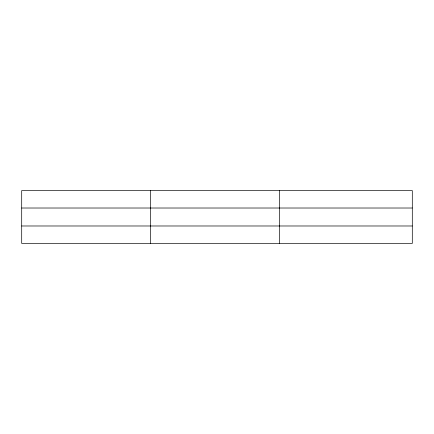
<?xml version="1.0" encoding="UTF-8"?>
<svg xmlns="http://www.w3.org/2000/svg" width="434" height="434" viewBox="0 0 434 434"><rect width="100%" height="100%" fill="white"/><g stroke="black" fill="none" stroke-linecap="round" stroke-linejoin="round"><path stroke-width="0.65" d="M150.598 190.586L150.598 243.414M279.496 190.586L279.496 243.414M412.3 208.016L412.3 190.586L21.7 190.586L21.7 243.414L412.3 243.414L412.3 208.016L21.7 208.016M21.7 225.984L412.3 225.984"/></g></svg>
